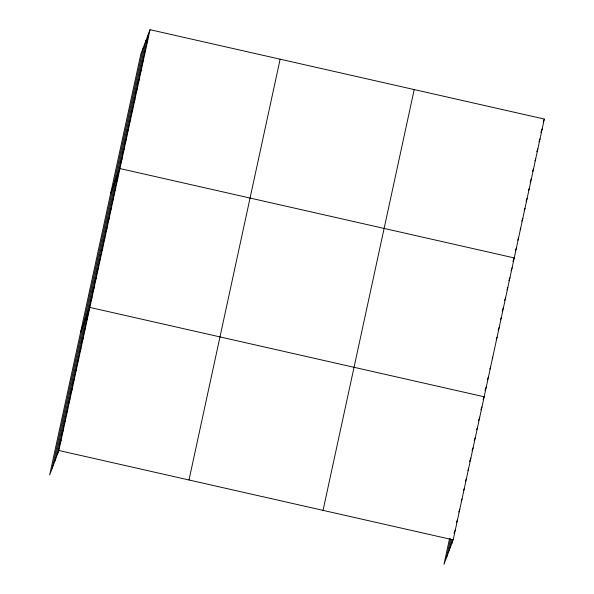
<?xml version="1.0" encoding="UTF-8"?>
<svg xmlns="http://www.w3.org/2000/svg" width="594" height="594" viewBox="0 0 594 594"><rect width="100%" height="100%" fill="white"/><g stroke="black" fill="none" stroke-linecap="round" stroke-linejoin="round"><path stroke-width="0.89" d="M52.272 468.05L143.421 47.253M54.938 460.951L146.087 40.154M57.529 454.061L148.678 33.264M150.015 29.7L140.83 54.143L49.681 474.94L58.865 450.497L150.015 29.7L544.319 119.06L453.17 539.857L443.985 564.3L449.517 538.751M188.989 479.989L280.138 59.192M323.047 510.372L414.204 89.568M446.577 557.41L450.631 538.676M449.242 550.311L451.455 540.095M451.834 543.421L452.569 540.013M146.532 43.184L147.869 39.62M144.379 53.104L145.723 49.54M142.233 63.016L143.57 59.459M140.08 72.936L141.424 69.372M137.934 82.856L139.271 79.292M135.788 92.775L137.125 89.211M133.635 102.695L134.979 99.131M131.489 112.615L132.826 109.051M129.344 122.535L130.68 118.971M127.19 132.455L128.534 128.891M125.044 142.367L126.381 138.81M122.899 152.287L124.235 148.723M120.745 162.207L122.089 158.643M110.751 193.005L119.936 168.562L514.241 257.922L512.904 261.486M116.446 182.046L117.79 178.482M114.3 191.966L115.637 188.402M112.155 201.886L113.491 198.322M110.001 211.798L111.345 208.242M107.856 221.718L109.192 218.161M105.71 231.638L107.046 228.074M103.556 241.558L104.9 237.994M101.411 251.477L102.747 247.913M99.265 261.397L100.601 257.833M97.112 271.317L98.448 267.753M94.966 281.237L96.302 277.673M92.812 291.149L94.156 287.593M90.667 301.069L92.003 297.505M80.673 331.868L89.857 307.425L484.162 396.785L483.093 399.636M86.308 321.213L87.645 317.649M84.088 331.43L85.432 327.866M81.875 341.647L83.219 338.083M79.663 351.871L81.007 348.307M77.45 362.088L78.787 358.524M75.238 372.304L76.574 368.74M73.025 382.529L74.361 378.965M70.812 392.745L72.149 389.181M68.592 402.962L69.936 399.398M66.38 413.186L67.723 409.622M64.167 423.403L65.511 419.839M61.954 433.62L63.291 430.063M59.742 443.844L61.078 440.28M543.25 121.911L544.319 119.06M540.83 132.544L542.174 128.98M538.951 141.743L540.02 138.899M536.805 151.663L537.874 148.812M534.927 160.87L535.729 158.732M532.506 171.503L533.575 168.651M530.093 182.135L531.43 178.571M528.474 190.629L529.284 188.491M526.061 201.262L527.13 198.411M524.183 210.469L524.985 208.331M521.762 221.094L522.839 218.25M520.151 229.588L520.686 228.163M517.738 240.221L518.54 238.083M515.317 250.854L516.386 248.002M511.018 270.693L512.095 267.842M508.872 280.613L509.942 277.762M506.994 289.82L507.796 287.682M504.573 300.445L505.65 297.601M502.16 311.078L503.497 307.514M500.549 319.572L501.351 317.434M498.128 330.205L499.205 327.353M496.25 339.412L497.052 337.273M492.218 358.538L492.753 357.113M489.805 369.164L490.607 367.033M487.384 379.796L488.461 376.945M484.971 390.429L486.308 386.865M480.88 409.853L481.949 407.009M478.393 420.79L479.737 417.226M476.715 429.581L477.524 427.442M474.235 440.51L475.304 437.667M472.022 450.735L473.091 447.883M469.542 461.664L470.879 458.1M467.864 470.463L468.666 468.324M465.384 481.392L466.453 478.541M463.706 490.184L464.241 488.758M461.219 501.121L462.028 498.982M458.739 512.05L459.808 509.199M456.526 522.267L457.595 519.416M454.046 533.204L455.383 529.64M58.865 450.497L453.17 539.857"/></g></svg>
